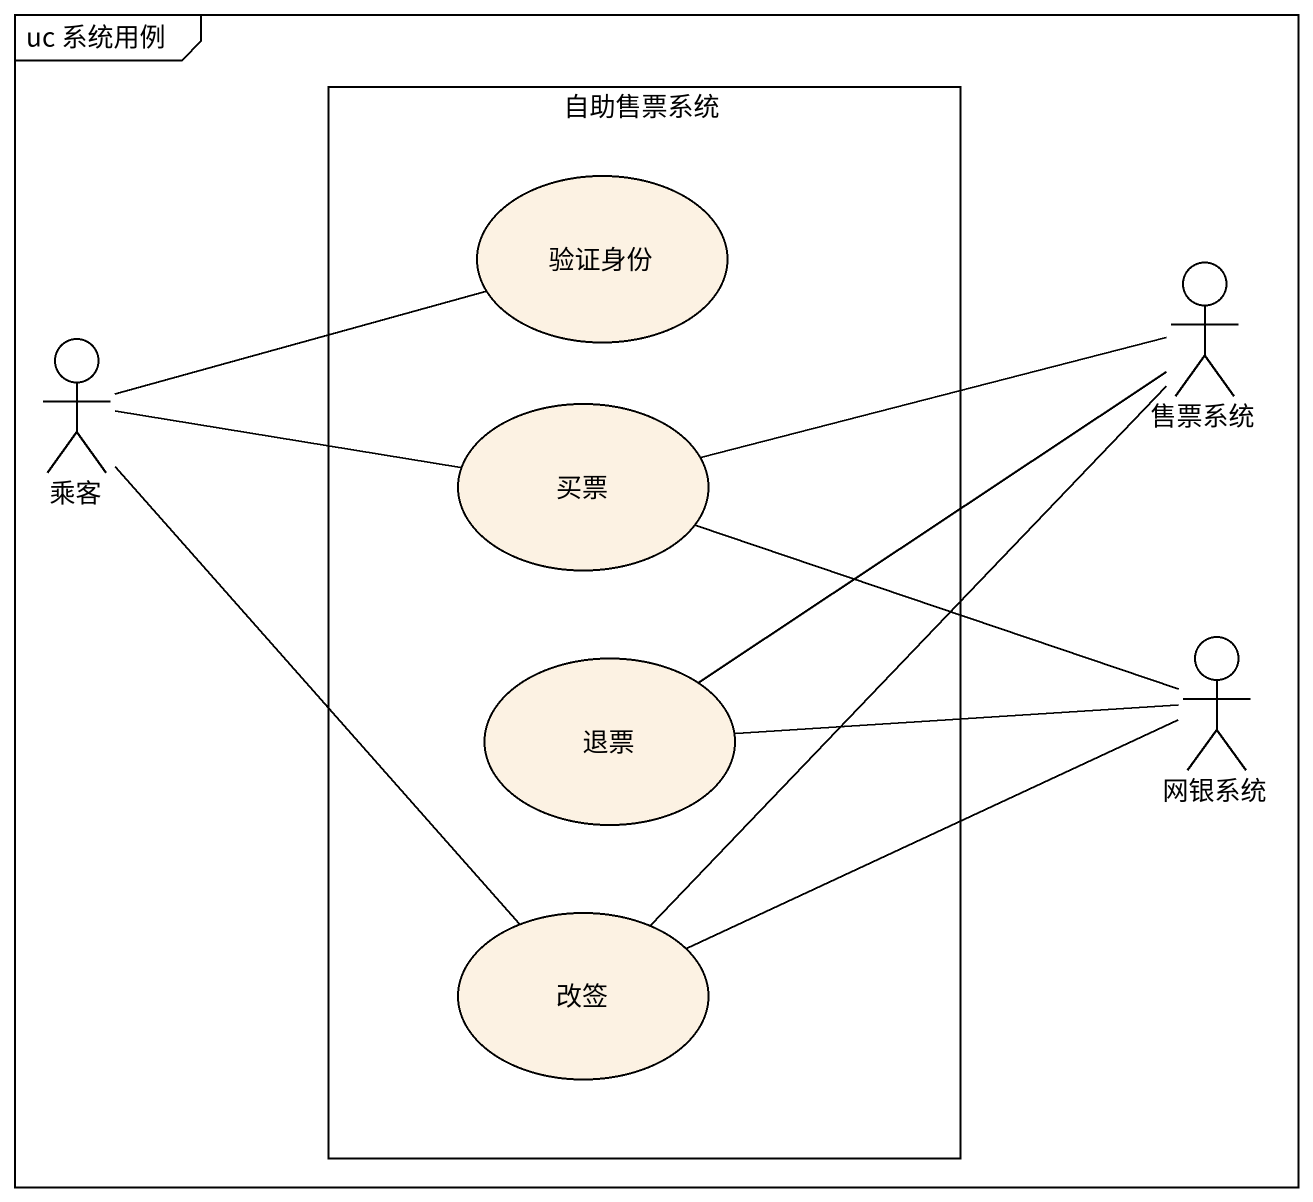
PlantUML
@startuml
mainframe uc 系统用例
rectangle 自助售票系统 {
  usecase 验证身份
  usecase 买票
  usecase 退票
  usecase 改签
}
actor 售票系统
actor 乘客
actor 网银系统
乘客 -right- 验证身份
乘客 -right- 买票
乘客 -- 改签
买票 -right- 售票系统
买票 -right- 网银系统
退票 -up- 售票系统
退票 -right- 网银系统
改签 -up- 售票系统
改签 -right- 网银系统
@enduml
